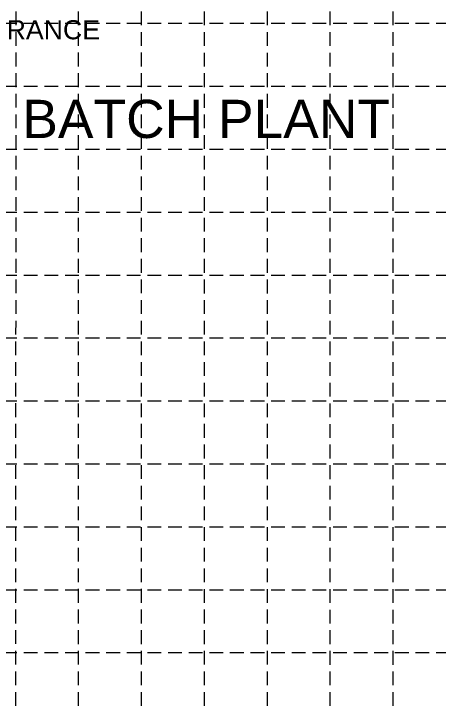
# Model space of a CAD drawing. Extents: x 2140663 to 2528301, y 336313 to 7007653.
# Drawn here: x 2527557.6 to 2527742.9, y 7006862 to 7007162 of the extents above; entities that cross this region are included whole.
import ezdxf

# ---------------------------------------------------------------- set-up
doc = ezdxf.new("R2010")
doc.units = 0
doc.header["$MEASUREMENT"] = 0
doc.linetypes.add('HIDDEN', pattern=[0.375, 0.25, -0.125])
for name, color, linetype in [('BATCH PLANT', 13, 'HIDDEN'), ('GRID', 254, 'HIDDEN'), ('LEGEND', 7, 'Continuous')]:
    doc.layers.add(name, color=color, linetype=linetype)
doc.styles.add("L200'", font='ARIAL.TTF', dxfattribs={"height": 0.001969})
doc.styles.add('LOGO', font='', dxfattribs={"height": 0.15})
doc.styles.get('LOGO').set_extended_font_data('Rockwell')

msp = doc.modelspace()

# ---------------------------------------------------------------- linework, layer by layer
at = {"layer": 'GRID', "color": 253, "linetype": 'HIDDEN', "lineweight": 0, "ltscale": 24}
for p, q in [((2527585.89, 7006031.98), (2527585.89, 7007624.56)), ((2527613.35, 7006031.98), (2527613.35, 7007624.56)), ((2527640.81, 7006031.97), (2527640.81, 7007624.56)), ((2527668.27, 7006031.97), (2527668.27, 7007624.56)), ((2527695.72, 7006031.96), (2527695.72, 7007624.56)), ((2527723.18, 7006031.96), (2527723.18, 7007624.56)), ((2527558.45, 7006031.99), (2527558.62, 7007623.42)), ((2527228.95, 7007157.79), (2528272.33, 7007157.79)), ((2527228.95, 7007130.33), (2528272.33, 7007130.33)), ((2527228.95, 7007102.87), (2528272.33, 7007102.87)), ((2527228.95, 7007075.41), (2528272.33, 7007075.41)), ((2527228.95, 7007047.96), (2528272.33, 7007047.96)), ((2527228.95, 7007020.5), (2528272.33, 7007020.5)), ((2527228.95, 7006993.04), (2528272.33, 7006993.04)), ((2527228.95, 7006965.58), (2528272.33, 7006965.58)), ((2527228.95, 7006938.13), (2528272.33, 7006938.13)), ((2527228.95, 7006910.67), (2528272.33, 7006910.67)), ((2527228.95, 7006883.21), (2528272.33, 7006883.21))]:
    msp.add_line(p, q, dxfattribs=at)

# ---------------------------------------------------------------- texts
at = {"layer": 'BATCH PLANT', "color": 17, "linetype": 'Continuous', "insert": (2527531.19, 7007159.14), "char_height": 8.3345, "width": 36.4581, "attachment_point": 1, "style": 'LOGO'}
msp.add_mtext('{\\fArial|b0|i0|c0|p34;\\C0;ENTRANCE}', dxfattribs=at)
at = {"layer": 'LEGEND', "style": "L200'"}
msp.add_text('BATCH PLANT', height=16.6691, dxfattribs=at).set_placement((2527561.33, 7007107.74))

doc.saveas('drawing.dxf')
